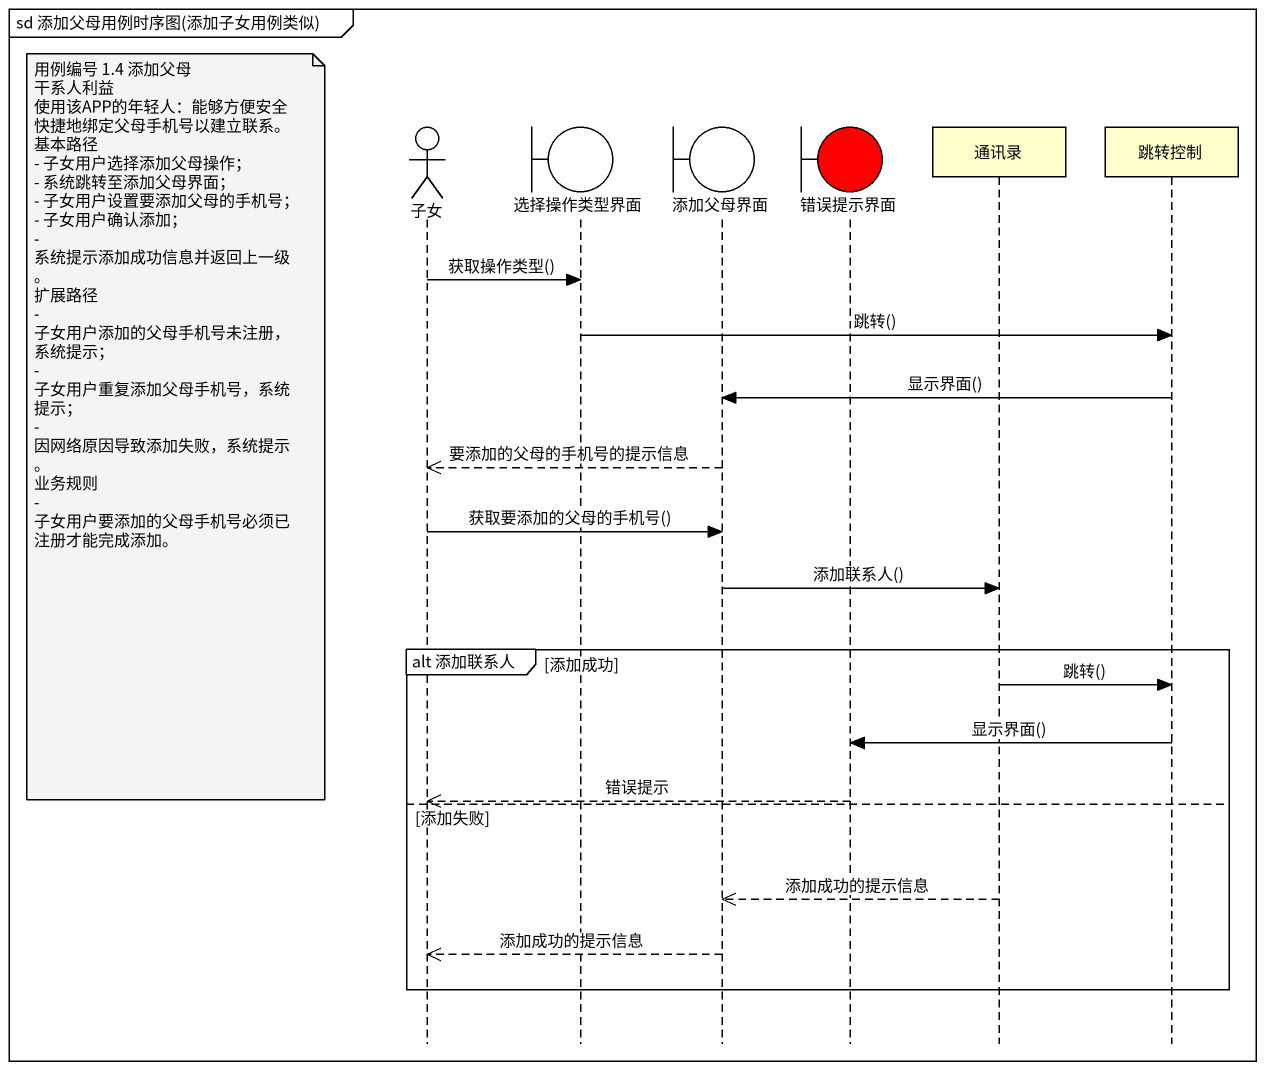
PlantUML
@startuml
mainframe sd 添加父母用例时序图(添加子女用例类似)
hide footbox
actor 子女
boundary 选择操作类型界面
boundary 添加父母界面
boundary 错误提示界面 #FF0000
participant 通讯录
participant 跳转控制

子女 -> 选择操作类型界面 : 获取操作类型()
选择操作类型界面 -> 跳转控制 : 跳转()
跳转控制 -> 添加父母界面 : 显示界面()
note left of 子女
  用例编号 1.4 添加父母
  干系人利益
  使用该APP的年轻人：能够方便安全快捷地绑定父母手机号以建立联系。
  基本路径
  - 子女用户选择添加父母操作；
  - 系统跳转至添加父母界面；
  - 子女用户设置要添加父母的手机号；
  - 子女用户确认添加；
  - 系统提示添加成功信息并返回上一级。
  扩展路径
  - 子女用户添加的父母手机号未注册，系统提示；
  - 子女用户重复添加父母手机号，系统提示；
  - 因网络原因导致添加失败，系统提示。
  业务规则
  - 子女用户要添加的父母手机号必须已注册才能完成添加。
end note
添加父母界面 -->> 子女 : 要添加的父母的手机号的提示信息
子女 -> 添加父母界面 : 获取要添加的父母的手机号()
添加父母界面 -> 通讯录 : 添加联系人()
group alt 添加联系人 [添加成功]
  通讯录 -> 跳转控制 : 跳转()
  跳转控制 -> 错误提示界面 : 显示界面()
  错误提示界面 -->> 子女 : 错误提示
else 添加失败
  通讯录 -->> 添加父母界面 : 添加成功的提示信息
  添加父母界面 -->> 子女 : 添加成功的提示信息
end
@enduml
